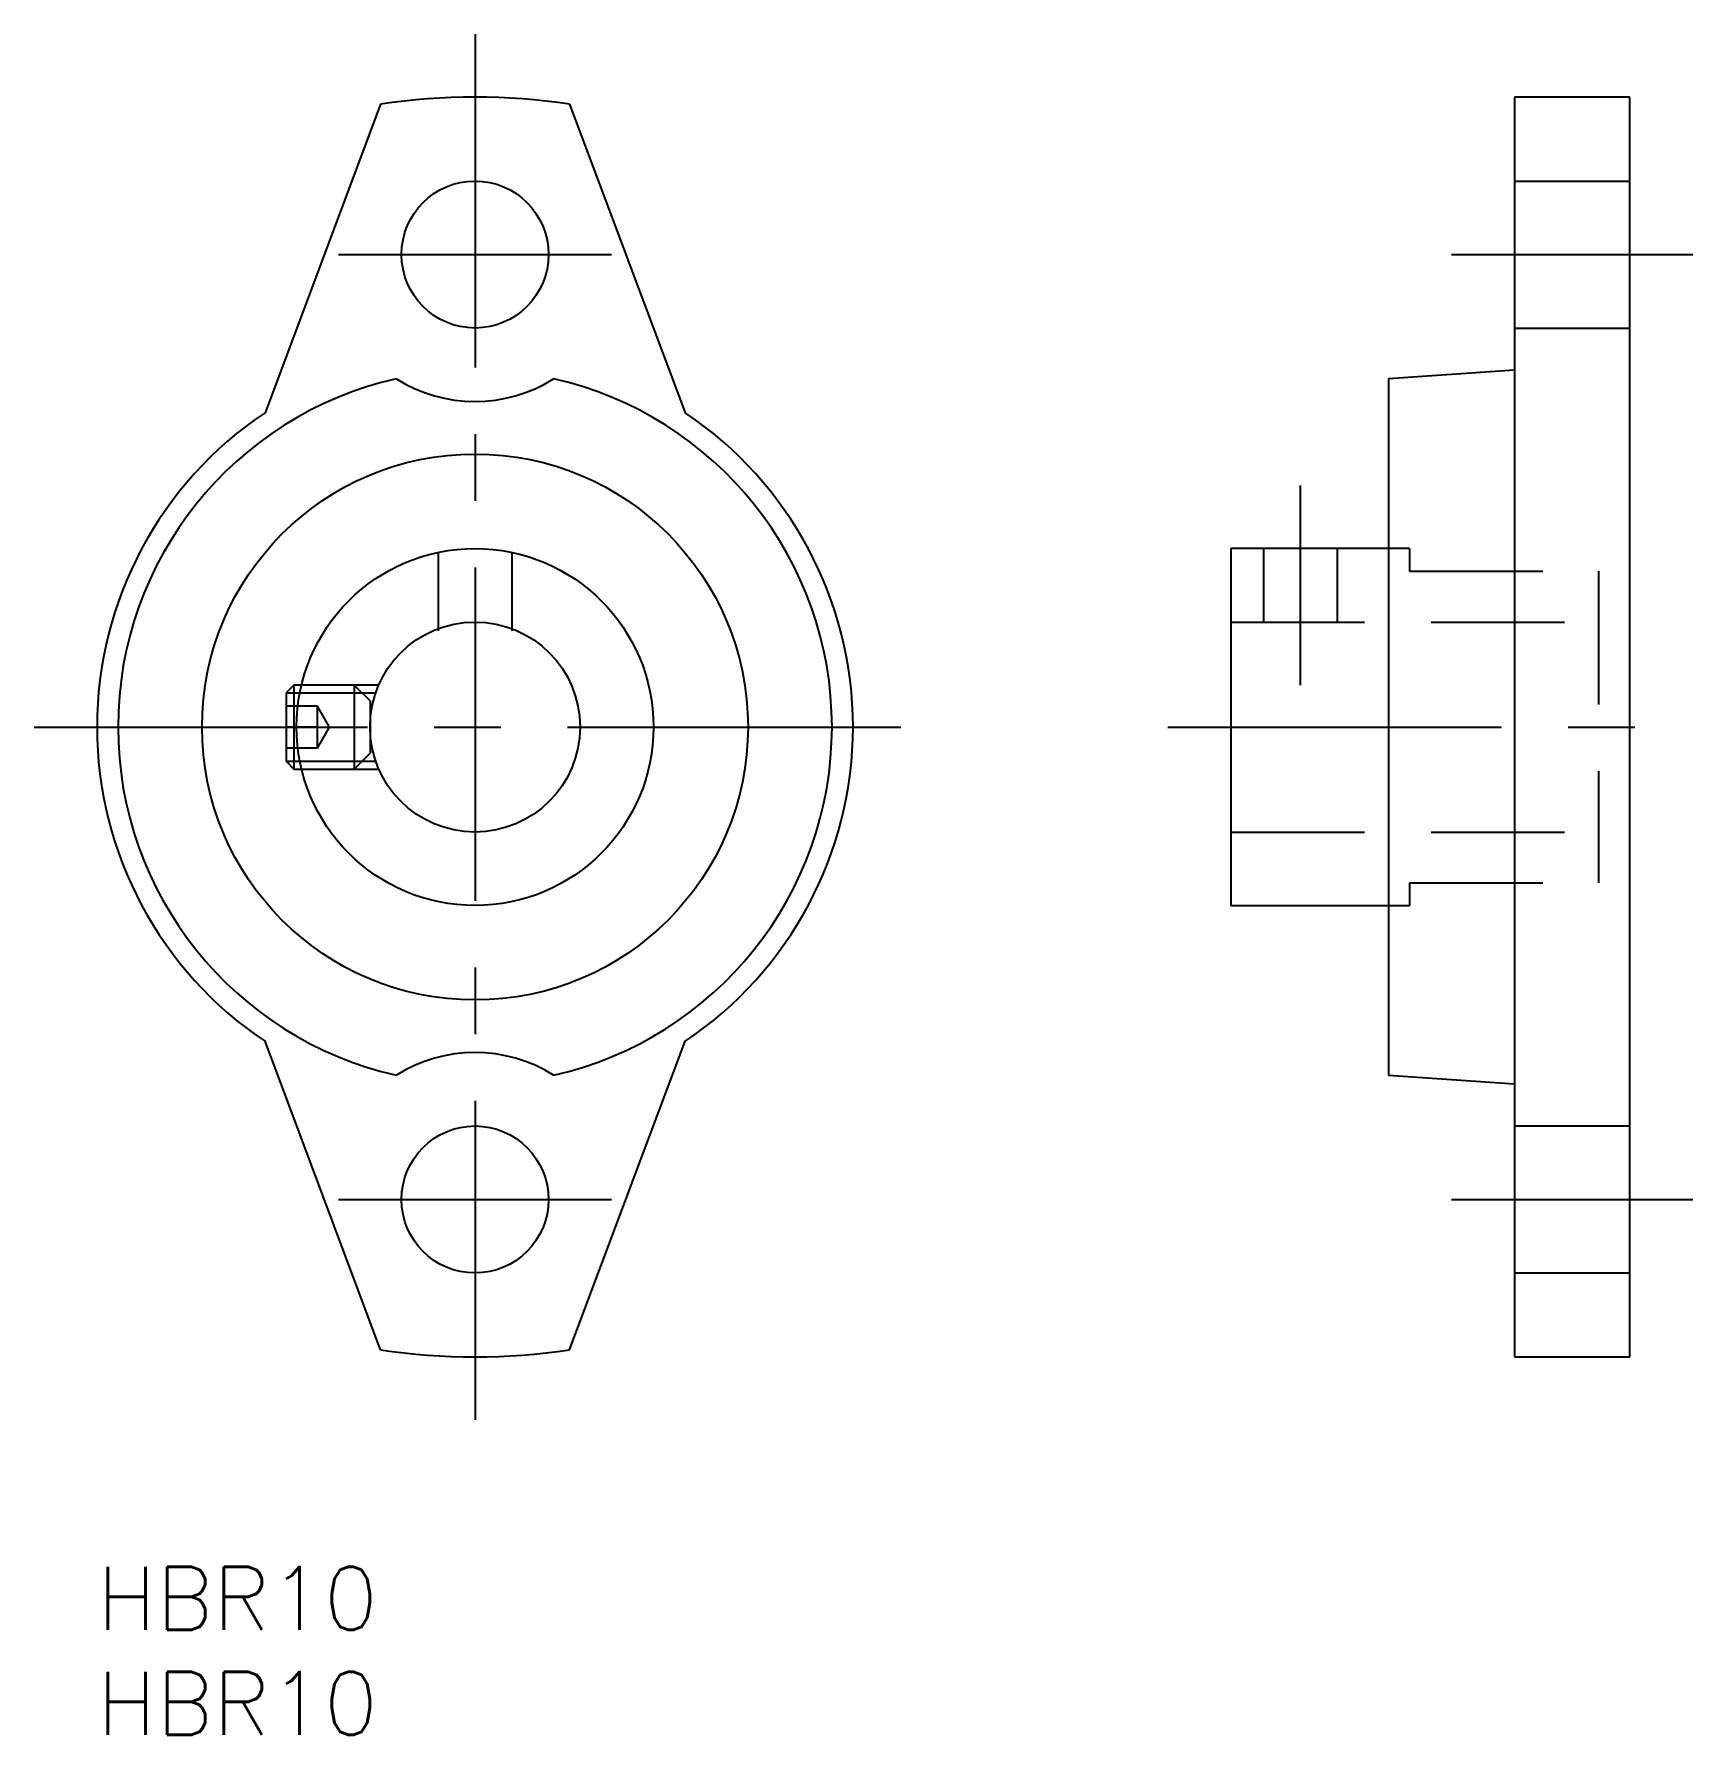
# Model space of a CAD drawing. Extents: x -3 to 76, y -8 to 73.
import ezdxf

# ---------------------------------------------------------------- set-up
doc = ezdxf.new("R2010")
doc.units = 0
doc.header["$LTSCALE"] = 0.5
doc.linetypes.add('CENTER', pattern=[50.8, 31.75, -6.35, 6.35, -6.35])
doc.linetypes.add('DASHED', pattern=[19.05, 12.7, -6.35])
for name, color, linetype in [('MSM_CENTER', 1, 'CENTER'), ('MSM_CONTINUOUS', 7, 'CONTINUOUS'), ('MSM_DASHED', 4, 'DASHED'), ('MSM_NARROW', 5, 'CONTINUOUS'), ('MSM_PART_NUMBER', 7, 'CONTINUOUS')]:
    doc.layers.add(name, color=color, linetype=linetype)
doc.styles.get("Standard").update_dxf_attribs({"font": 'txt.shx', "height": 3, "bigfont": 'bigfont.shx'})

# ---------------------------------------------------------------- blocks, each defined once
blk = doc.blocks.new('*U5')
at = {"layer": 'MSM_PART_NUMBER'}
blk.add_text('HBR10', height=3, dxfattribs=at).set_placement((0, -3))
blk = doc.blocks.new('*U6')
at = {"layer": 'MSM_PART_NUMBER'}
blk.add_text('HBR10', height=3, dxfattribs=at).set_placement((0, -8))

msp = doc.modelspace()

# ---------------------------------------------------------------- linework, layer by layer
at = {"layer": 'MSM_CENTER'}
for p, q in [((18, 73), (18, 7)), ((11.5, 62.5), (24.5, 62.5)), ((64.5, 62.5), (76, 62.5)), ((57.3, 51.5), (57.3, 42)), ((-3, 40), (39, 40)), ((51, 40), (76, 40)), ((11.5, 17.5), (24.5, 17.5)), ((64.5, 17.5), (76, 17.5))]:
    msp.add_line(p, q, dxfattribs=at)
at = {"layer": 'MSM_CONTINUOUS'}
for p, q in [((13.5, 69.661), (8, 54.967)), ((22.5, 69.661), (28, 54.967)), ((67.5, 70), (67.5, 10)), ((73, 70), (67.5, 70)), ((73, 10), (73, 70)), ((67.5, 57), (61.5, 56.583)), ((61.5, 56.583), (61.5, 23.417)), ((54, 48.5), (54, 31.5)), ((61.5, 48.5), (54, 48.5)), ((9.379, 42), (9, 41.621)), ((9, 41.621), (9, 38.379)), ((9.379, 42), (9.379, 38)), ((9.739, 42), (9.379, 42)), ((9, 38.379), (9.379, 38)), ((9.379, 38), (9.739, 38)), ((54, 31.5), (61.5, 31.5)), ((13.5, 10.339), (8, 25.033)), ((22.5, 10.339), (28, 25.033)), ((61.5, 23.417), (67.5, 23)), ((67.5, 10), (73, 10))]:
    msp.add_line(p, q, dxfattribs=at)
for centre, radius in [((18, 62.5), 3.5), ((18, 40), 13), ((18, 40), 8.5), ((18, 40), 5), ((18, 17.5), 3.5)]:
    msp.add_circle(centre, radius, dxfattribs=at)
for centre, radius, start, end in [((18, 40), 30, 81.37307, 98.62693), ((18, 40), 17, 102.71155, 257.28845), ((18, 62.5), 7, 237.69746, 302.30254), ((18, 40), 17, 282.71155, 77.28845), ((18, 40), 18, 123.74899, 236.25101), ((18, 40), 18, 303.74899, 56.25101), ((18, 17.5), 7, 57.69746, 122.30254), ((18, 40), 30, 261.37307, 278.62693)]:
    msp.add_arc(centre, radius, start, end, dxfattribs=at)
at = {"layer": 'MSM_DASHED'}
for p, q in [((67.5, 66), (73, 66)), ((67.5, 59), (73, 59)), ((16.25, 48.261), (16.25, 44.583)), ((19.75, 48.261), (19.75, 44.583)), ((55.55, 48.5), (55.55, 45)), ((59.05, 48.5), (59.05, 45)), ((62.5, 48.5), (61.5, 48.5)), ((62.5, 48.5), (62.5, 47.42)), ((62.5, 47.42), (71.5, 47.42)), ((71.5, 47.42), (71.5, 32.58)), ((54, 45), (71.5, 45)), ((9.656, 41.621), (13.27, 41.621)), ((13.417, 42), (9.739, 42)), ((13, 41.25), (12.25, 42)), ((12.25, 42), (12.25, 38)), ((10.5, 41), (9, 41)), ((10.5, 39), (10.5, 41)), ((11.077, 40), (10.5, 41)), ((13, 41.25), (13, 38.75)), ((10.5, 40), (9, 40)), ((10.5, 39), (11.077, 40)), ((10.5, 39), (9, 39)), ((9.656, 38.379), (13.27, 38.379)), ((12.25, 38), (13, 38.75)), ((9.739, 38), (13.417, 38)), ((54, 35), (71.5, 35)), ((62.5, 32.58), (71.5, 32.58)), ((62.5, 32.58), (62.5, 31.5)), ((61.5, 31.5), (62.5, 31.5)), ((67.5, 21), (73, 21)), ((67.5, 14), (73, 14))]:
    msp.add_line(p, q, dxfattribs=at)
at = {"layer": 'MSM_NARROW'}
for p, q in [((9, 41.621), (9.656, 41.621)), ((9, 38.379), (9.656, 38.379))]:
    msp.add_line(p, q, dxfattribs=at)

# ---------------------------------------------------------------- block references
at = {"layer": 'MSM_CONTINUOUS'}
for name in ['*U5', '*U6']:
    msp.add_blockref(name, (0, 0), dxfattribs=at)

doc.saveas('drawing.dxf')
